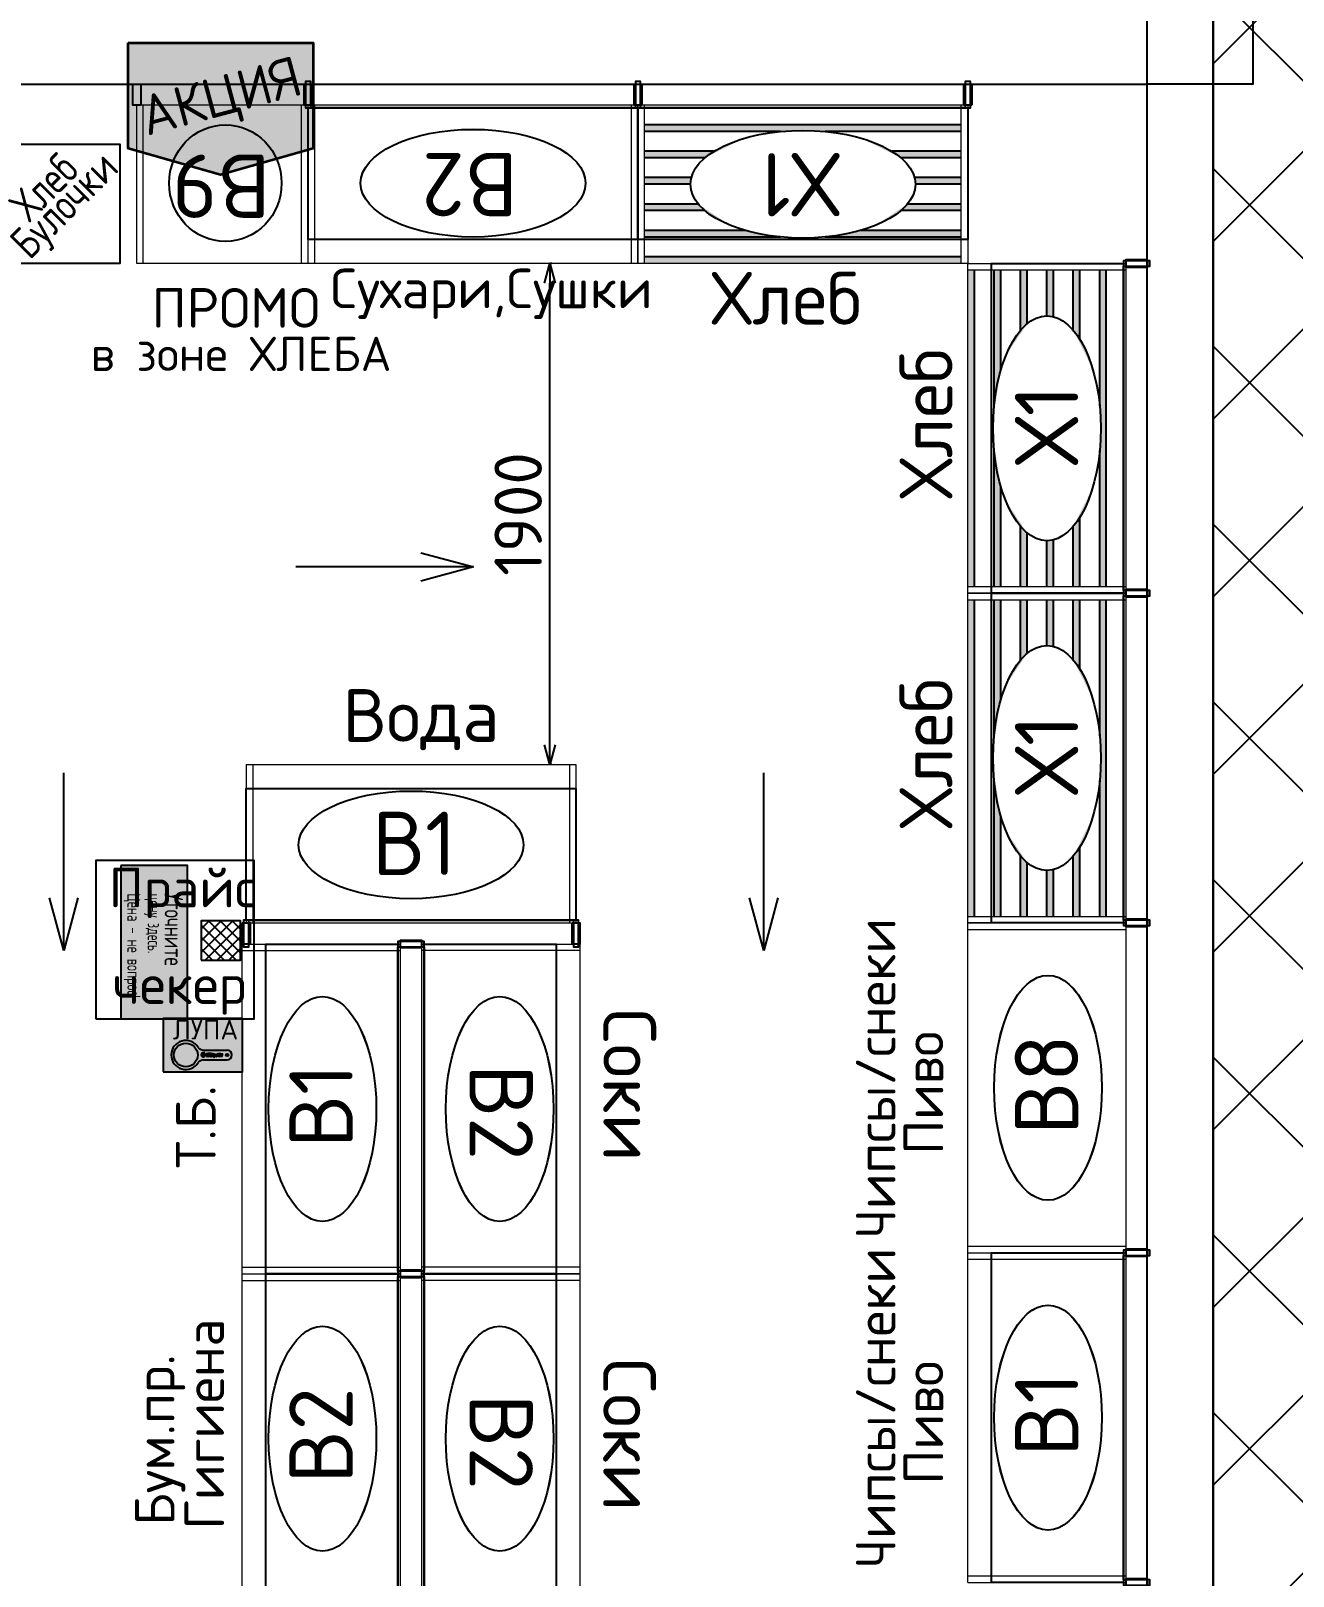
# Model space of a CAD drawing. Extents: x -150237 to 313168, y -187365 to 36962.
# Drawn here: x -35203 to -30419, y -156549 to -150692 of the extents above; entities that cross this region are included whole.
import ezdxf
from ezdxf.enums import TextEntityAlignment as Align

# ---------------------------------------------------------------- set-up
doc = ezdxf.new("R2010")
doc.units = 0
doc.header["$LTSCALE"] = 50
doc.header["$PDMODE"] = 34
doc.header["$PDSIZE"] = 20
doc.layers.get('0').update_dxf_attribs({"linetype": 'CONTINUOUS'})
doc.layers.get('Defpoints').update_dxf_attribs({"linetype": 'CONTINUOUS'})
for name, color, linetype in [('3', 7, 'CONTINUOUS'), ('Colums', 25, 'CONTINUOUS'), ('R', 7, 'CONTINUOUS'), ('ST', 7, 'CONTINUOUS'), ('type', 7, 'CONTINUOUS'), ('оборудованиеNEW', 250, 'CONTINUOUS'), ('оборудованиеOLD', 90, 'CONTINUOUS'), ('товарные группы', 7, 'CONTINUOUS')]:
    doc.layers.add(name, color=color, linetype=linetype)
doc.layers.add('Стены', color=7, linetype='CONTINUOUS', lineweight=35)
doc.styles.get("Standard").update_dxf_attribs({"font": 'isocpeur.ttf'})
doc.dimstyles.get("Standard").update_dxf_attribs({"dimscale": 0, "dimtxt": 180, "dimasz": 75, "dimexe": 0, "dimexo": 0, "dimgap": 30, "dimtad": 1, "dimdec": 0, "dimdsep": 46, "dimtxsty": 'Standard', "dimblk1": 'OPEN30', "dimblk2": 'OPEN30', "dimsah": 1, "dimcen": 25, "dimadec": 0, "dimazin": 0, "dimtfac": 1, "dimtdec": 0, "dimtmove": 0, "dimatfit": 3, "dimldrblk": 'OPEN30', "dimfxl": 1, "dimtolj": 1, "dimtzin": 0, "dimarcsym": 0})

# ---------------------------------------------------------------- blocks, each defined once
blk = doc.blocks.new('*U158')
at = {"layer": 'оборудованиеNEW', "color": 212, "lineweight": 20}
for p, q in [((0, 600), (1250, 600)), ((0, 600), (0, 0)), ((1250, 600), (1250, 0)), ((15, 0), (1235, 0))]:
    blk.add_line(p, q, dxfattribs=at)
at = {"layer": 'оборудованиеNEW', "color": 212, "lineweight": 5}
for p, q in [((25, 600), (25, 0)), ((1225, 600), (1225, 0)), ((1225, 600), (1225, 0)), ((25, 570), (25, 0))]:
    blk.add_line(p, q, dxfattribs=at)
at = {"layer": 'оборудованиеNEW', "color": 145, "lineweight": 20}
blk.add_line((15, 0), (1235, 0), dxfattribs=at)
at = {"layer": 'оборудованиеNEW', "color": 212}
for points in [[(-15, 0), (15, 0), (15, -80), (-15, -80), (-15, 0)], [(-15, 0), (15, 0), (15, -80), (-15, -80), (-15, 0)], [(1235, 0), (1265, 0), (1265, -80), (1235, -80), (1235, 0)], [(1235, 0), (1265, 0), (1265, -80), (1235, -80), (1235, 0)]]:
    blk.add_lwpolyline(points, dxfattribs=at)
at = {"layer": 'оборудованиеNEW', "color": 145}
blk.add_ellipse((625, 296), major_axis=(426.2, 0), ratio=0.478824, dxfattribs=at)
at = {"layer": 'оборудованиеNEW', "color": 212}
blk.add_ellipse((625, 295.9), major_axis=(426.2, 0), ratio=0.478824, dxfattribs=at)
at = {"layer": 'оборудованиеOLD', "color": 3}
blk.add_lwpolyline([(0, 10), (0, 510), (1250, 510), (1250, 10), (0, 10), (-10, 10), (-10, -90), (10, -90), (10, 10), (1240, 10), (1240, -90), (1260, -90), (1260, 10), (1250, 10)], dxfattribs=at)
at = {"layer": 'type', "lineweight": 40}
blk.add_text('В1', height=240, dxfattribs=at).set_placement((637.2, 181.5), align=Align.CENTER)
at = {"layer": 'товарные группы'}
for tag, width, p, p2 in [('ТОВАР3', 1.302083, (0, 1364.5), (1250, 1364.5)), ('ТОВАР2', 1.302083, (0, 1150.9), (1250, 1150.9)), ('ТОВАР1', 1.358696, (0, 935.2), (1250, 935.2))]:
    blk.add_attdef(tag, text='', height=200, dxfattribs=dict(at, width=width)).set_placement(p, p2, align=Align.FIT)
blk = doc.blocks.new('B8')
at = {"layer": 'оборудованиеNEW', "color": 212, "lineweight": 20}
for p, q in [((-680, -1265), (-680, -15)), ((-680, -15), (-80, -15)), ((-80, -1250), (-80, -30)), ((-680, -1265), (-80, -1265))]:
    blk.add_line(p, q, dxfattribs=at)
at = {"layer": 'оборудованиеNEW', "color": 212, "lineweight": 5}
for p, q in [((-680, -40), (-80, -40)), ((-680, -40), (-80, -40)), ((-680, -1240), (-80, -1240)), ((-650, -1240), (-80, -1240))]:
    blk.add_line(p, q, dxfattribs=at)
at = {"layer": 'оборудованиеNEW', "color": 145, "lineweight": 20}
blk.add_line((-80, -1250), (-80, -30), dxfattribs=at)
at = {"layer": 'оборудованиеNEW', "color": 212}
for points in [[(-80, -30), (-80, 0), (0, 0), (0, -30), (-80, -30)], [(-80, -30), (-80, 0), (0, 0), (0, -30), (-80, -30)], [(-80, -1280), (-80, -1250), (0, -1250), (0, -1280), (-80, -1280)], [(-80, -1280), (-80, -1250), (0, -1250), (0, -1280), (-80, -1280)]]:
    blk.add_lwpolyline(points, dxfattribs=at)
at = {"layer": 'оборудованиеNEW', "color": 145}
blk.add_ellipse((-376, -640), major_axis=(0, 426.2), ratio=0.478824, dxfattribs=at)
at = {"layer": 'оборудованиеNEW', "color": 212}
blk.add_ellipse((-375.9, -640), major_axis=(0, 426.2), ratio=0.478824, dxfattribs=at)
at = {"layer": 'type', "lineweight": 40}
blk.add_text('В8', height=240, rotation=90, dxfattribs=at).set_placement((-261.5, -627.8), align=Align.CENTER)
at = {"layer": 'товарные группы'}
for tag, width, p, p2 in [('ТОВАР3', 1.302083, (-1444.5, -1265), (-1444.5, -15)), ('ТОВАР2', 1.302083, (-1230.9, -1265), (-1230.9, -15)), ('ТОВАР1', 1.358696, (-1015.2, -1265), (-1015.2, -15))]:
    blk.add_attdef(tag, text='', height=200, rotation=90, dxfattribs=dict(at, width=width)).set_placement(p, p2, align=Align.FIT)
blk = doc.blocks.new('*U260')
at = {"rotation": 270}
blk.add_blockref('B8', (1265, -80), dxfattribs=at)
blk = doc.blocks.new('*U148')
at = {"layer": 'оборудованиеNEW', "color": 212, "lineweight": 20}
for p, q in [((0, 0), (0, 600)), ((0, 600), (1250, 600)), ((1250, 600), (1250, 0)), ((0, 0), (0, 550)), ((1250, 550), (1250, 460.3)), ((15, 0), (1235, 0))]:
    blk.add_line(p, q, dxfattribs=at)
at = {"layer": 'оборудованиеNEW', "color": 212, "lineweight": 5}
for p, q in [((25, 600), (25, 0)), ((1225, 600), (1225, 0)), ((1225, 600), (1225, 0)), ((25, 570), (25, 0))]:
    blk.add_line(p, q, dxfattribs=at)
at = {"layer": 'оборудованиеNEW', "color": 145, "lineweight": 20}
blk.add_line((15, 0), (1235, 0), dxfattribs=at)
at = {"layer": 'оборудованиеNEW', "color": 212}
for points in [[(-15, 0), (15, 0), (15, -80), (-15, -80), (-15, 0)], [(-15, 0), (15, 0), (15, -80), (-15, -80), (-15, 0)], [(1235, 0), (1265, 0), (1265, -80), (1235, -80), (1235, 0)], [(1235, 0), (1265, 0), (1265, -80), (1235, -80), (1235, 0)]]:
    blk.add_lwpolyline(points, dxfattribs=at)
at = {"layer": 'оборудованиеNEW', "color": 145}
blk.add_ellipse((625, 296), major_axis=(426.2, 0), ratio=0.478824, dxfattribs=at)
at = {"layer": 'оборудованиеNEW', "color": 212}
blk.add_ellipse((625, 295.9), major_axis=(426.2, 0), ratio=0.478824, dxfattribs=at)
at = {"layer": 'оборудованиеOLD', "color": 3}
blk.add_lwpolyline([(0, 10), (0, 510), (1250, 510), (1250, 10), (0, 10), (-10, 10), (-10, -90), (10, -90), (10, 10), (1240, 10), (1240, -90), (1260, -90), (1260, 10), (1250, 10)], dxfattribs=at)
at = {"layer": 'type', "lineweight": 40}
blk.add_text('В2', height=240, dxfattribs=at).set_placement((637.2, 181.5), align=Align.CENTER)
at = {"layer": 'товарные группы'}
for tag, width, p, p2 in [('ТОВАР3', 1.302083, (0, 1364.5), (1250, 1364.5)), ('ТОВАР2', 1.302083, (0, 1150.9), (1250, 1150.9)), ('ТОВАР1', 1.358696, (0, 935.2), (1250, 935.2))]:
    blk.add_attdef(tag, text='', height=200, dxfattribs=dict(at, width=width)).set_placement(p, p2, align=Align.FIT)
blk = doc.blocks.new('*U250')
at = {"layer": 'оборудованиеNEW'}
h = blk.add_hatch(color=41, dxfattribs=at)
h.set_gradient(color1=(255, 217, 102), rotation=270, tint=1, name='SPHERICAL')
h.paths.add_polyline_path([(1225, 575), (1225, 600), (25, 600), (25, 575)])
h = blk.add_hatch(color=41, dxfattribs=at)
h.set_gradient(color1=(255, 217, 102), rotation=270, tint=1, name='SPHERICAL')
edge = h.paths.add_edge_path()
edge.add_ellipse((625, 300), major_axis=(426.2, 0), ratio=0.478824, start_angle=101.44642, end_angle=120.95218, ccw=False)
edge.add_line((540.4, 500), (25, 500))
edge.add_line((25, 500), (25, 475))
edge.add_line((25, 475), (405.8, 475))
edge = h.paths.add_edge_path()
edge.add_ellipse((625, 300), major_axis=(426.2, 0), ratio=0.478824, start_angle=59.04782, end_angle=78.55358, ccw=False)
edge.add_line((844.2, 475), (1225, 475))
edge.add_line((1225, 475), (1225, 500))
edge.add_line((1225, 500), (709.6, 500))
h = blk.add_hatch(color=41, dxfattribs=at)
h.set_gradient(color1=(255, 217, 102), rotation=270, tint=1, name='SPHERICAL')
edge = h.paths.add_edge_path()
edge.add_line((25, 400), (25, 375))
edge.add_line((25, 375), (228.7, 375))
edge.add_ellipse((625, 300), major_axis=(426.2, 0), ratio=0.478824, start_angle=150.65578, end_angle=158.43592, ccw=False)
edge.add_line((253.5, 400), (25, 400))
edge = h.paths.add_edge_path()
edge.add_ellipse((625, 300), major_axis=(426.2, 0), ratio=0.478824, start_angle=21.56408, end_angle=29.34422, ccw=False)
edge.add_line((1021.3, 375), (1225, 375))
edge.add_line((1225, 375), (1225, 400))
edge.add_line((1225, 400), (996.5, 400))
h = blk.add_hatch(color=41, dxfattribs=at)
h.set_gradient(color1=(255, 217, 102), rotation=270, tint=1, name='SPHERICAL')
edge = h.paths.add_edge_path()
edge.add_line((25, 300), (25, 275))
edge.add_line((25, 275), (202, 275))
edge.add_ellipse((625, 300), major_axis=(426.2, 0), ratio=0.478824, start_angle=180, end_angle=187.03721, ccw=False)
edge.add_line((198.8, 300), (25, 300))
edge = h.paths.add_edge_path()
edge.add_line((1225, 275), (1225, 300))
edge.add_line((1225, 300), (1051.2, 300))
edge.add_ellipse((625, 300), major_axis=(426.2, 0), ratio=0.478824, start_angle=352.96279, end_angle=360, ccw=False)
edge.add_line((1048, 275), (1225, 275))
h = blk.add_hatch(color=41, dxfattribs=at)
h.set_gradient(color1=(255, 217, 102), rotation=270, tint=1, name='SPHERICAL')
edge = h.paths.add_edge_path()
edge.add_line((25, 200), (25, 175))
edge.add_line((25, 175), (288.2, 175))
edge.add_ellipse((625, 300), major_axis=(426.2, 0), ratio=0.478824, start_angle=209.34422, end_angle=217.77551, ccw=False)
edge.add_line((253.5, 200), (25, 200))
edge = h.paths.add_edge_path()
edge.add_ellipse((625, 300), major_axis=(426.2, 0), ratio=0.478824, start_angle=322.22449, end_angle=330.65578, ccw=False)
edge.add_line((961.8, 175), (1225, 175))
edge.add_line((1225, 175), (1225, 200))
edge.add_line((1225, 200), (996.5, 200))
h = blk.add_hatch(color=41, dxfattribs=at)
h.set_gradient(color1=(255, 217, 102), rotation=270, tint=1, name='SPHERICAL')
edge = h.paths.add_edge_path()
edge.add_line((1225, 75), (1225, 100))
edge.add_line((1225, 100), (709.6, 100))
edge.add_ellipse((625, 300), major_axis=(426.2, 0), ratio=0.478824, start_angle=258.55358, end_angle=281.44642, ccw=False)
edge.add_line((540.4, 100), (25, 100))
edge.add_line((25, 100), (25, 75))
edge.add_line((25, 75), (1225, 75))
at = {"layer": 'оборудованиеNEW', "color": 42, "lineweight": 20}
for p, q in [((0, 0), (0, 600)), ((0, 600), (1250, 600)), ((1250, 600), (1250, 0)), ((15, 0), (1235, 0))]:
    blk.add_line(p, q, dxfattribs=at)
at = {"layer": 'оборудованиеNEW', "color": 42, "lineweight": 5}
for p, q in [((25, 600), (25, 0)), ((1225, 600), (1225, 0))]:
    blk.add_line(p, q, dxfattribs=at)
at = {"layer": 'оборудованиеNEW', "color": 42}
for p, q in [((25, 575), (1225, 575)), ((25, 500), (540.4, 500)), ((25, 475), (405.8, 475)), ((709.6, 500), (1225, 500)), ((844.2, 475), (1225, 475)), ((25, 400), (253.5, 400)), ((25, 375), (228.7, 375)), ((996.5, 400), (1225, 400)), ((1021.3, 375), (1225, 375)), ((25, 300), (198.8, 300)), ((1051.2, 300), (1225, 300)), ((25, 275), (202, 275)), ((1048, 275), (1225, 275)), ((25, 200), (253.5, 200)), ((996.5, 200), (1225, 200)), ((25, 175), (288.2, 175)), ((961.8, 175), (1225, 175)), ((25, 100), (540.4, 100)), ((25, 75), (1225, 75)), ((709.6, 100), (1225, 100))]:
    blk.add_line(p, q, dxfattribs=at)
for points in [[(-15, 0), (15, 0), (15, -80), (-15, -80), (-15, 0)], [(1235, 0), (1265, 0), (1265, -80), (1235, -80), (1235, 0)]]:
    blk.add_lwpolyline(points, dxfattribs=at)
blk.add_ellipse((625, 300), major_axis=(426.2, 0), ratio=0.478824, dxfattribs=at)
at = {"layer": 'оборудованиеOLD', "color": 30}
blk.add_lwpolyline([(0, 10), (0, 510), (1250, 510), (1250, 10), (0, 10), (-10, 10), (-10, -90), (10, -90), (10, 10), (1240, 10), (1240, -90), (1260, -90), (1260, 10), (1250, 10)], dxfattribs=at)
at = {"layer": 'type', "lineweight": 40}
blk.add_text('Х1', height=240, dxfattribs=at).set_placement((637.2, 181.5), align=Align.CENTER)
at = {"layer": 'товарные группы'}
for tag, width, p, p2 in [('ТОВАР3', 1.302083, (0, 1364.5), (1250, 1364.5)), ('ТОВАР2', 1.302083, (0, 1150.9), (1250, 1150.9)), ('ТОВАР1', 1.358696, (0, 935.2), (1250, 935.2))]:
    blk.add_attdef(tag, text='', height=200, dxfattribs=dict(at, width=width)).set_placement(p, p2, align=Align.FIT)
blk = doc.blocks.new('*U355')
at = {"layer": 'оборудованиеNEW', "color": 212, "lineweight": 20}
for p, q in [((15, 680), (665, 680)), ((15, 680), (15, 80)), ((665, 680), (665, 80)), ((30, 80), (680, 80))]:
    blk.add_line(p, q, dxfattribs=at)
at = {"layer": 'оборудованиеNEW', "color": 212, "lineweight": 5}
for p, q in [((40, 680), (40, 80)), ((40, 650), (40, 80)), ((640, 680), (640, 80))]:
    blk.add_line(p, q, dxfattribs=at)
at = {"layer": 'оборудованиеNEW', "color": 145, "lineweight": 20}
blk.add_line((30, 80), (680, 80), dxfattribs=at)
at = {"layer": 'оборудованиеNEW', "color": 212}
for points in [[(0, 80), (30, 80), (30, 0), (0, 0), (0, 80)], [(0, 80), (30, 80), (30, 0), (0, 0), (0, 80)], [(650, 80), (680, 80), (680, 0), (650, 0), (650, 80)], [(650, 80), (680, 80), (680, 0), (650, 0), (650, 80)]]:
    blk.add_lwpolyline(points, dxfattribs=at)
at = {"layer": 'оборудованиеNEW', "color": 145}
blk.add_ellipse((328.9, 376), major_axis=(0, 220.9), ratio=0.964741, start_param=-1.570796, end_param=4.712389, dxfattribs=at)
at = {"layer": 'оборудованиеNEW', "color": 212}
blk.add_ellipse((328.9, 376), major_axis=(0, 220.9), ratio=0.964613, start_param=-1.570796, end_param=4.712389, dxfattribs=at)
at = {"layer": 'type', "lineweight": 40}
blk.add_text('В9', height=240, dxfattribs=at).set_placement((346.7, 267.5), align=Align.CENTER)
blk = doc.blocks.new('х')
at = {"color": 6}
blk.add_lwpolyline([(0, -450), (450, -450), (450, 0), (0, 0)], close=True, dxfattribs=at)
at = {"layer": 'товарные группы', "color": 6, "width": 0.8}
for s, p in [('Хлеб', (204, -201.5)), ('Булочки', (278.6, -269))]:
    blk.add_text(s, height=120, rotation=45, dxfattribs=at).set_placement(p, align=Align.CENTER)
blk = doc.blocks.new('*U337')
at = {"layer": 'Стены'}
blk.add_hatch(color=1, dxfattribs=at).paths.add_polyline_path([(-700, 0), (0, 0), (0, -304), (0, -400.3), (-350, -499.9), (-700, -400.3), (-700, -292.2)])
blk.add_lwpolyline([(-700, 0), (0, 0), (0, -304), (0, -400.3), (-350, -499.9), (-700, -400.3), (-700, -292.2)], close=True, dxfattribs=at)
at = {"layer": 'товарные группы', "color": 2, "width": 0.96875}
blk.add_text('АКЦИЯ', height=150, rotation=15, dxfattribs=at).set_placement((-330.7, -272.5), align=Align.CENTER)
blk = doc.blocks.new('_OPEN30')
at = {"color": 0, "linetype": 'ByBlock'}
for p, q in [((-1, 0.268), (0, 0)), ((0, 0), (-1, -0.268)), ((0, 0), (-1, 0))]:
    blk.add_line(p, q, dxfattribs=at)
blk = doc.blocks.new('*D381')
at = {"layer": 'Defpoints', "color": 0, "transparency": 16777216}
for p in [(-33235.7, -151573.2), (-33227.8, -151573.2), (-33227.8, -153473.2)]:
    blk.add_point(p, dxfattribs=at)
at = {"layer": 'ST', "color": 0, "lineweight": -2, "transparency": 16777216}
for p, q in [((-33227.8, -151573.2), (-33235.7, -151573.2)), ((-33235.7, -153398.2), (-33235.7, -151648.2)), ((-33227.8, -153473.2), (-33235.7, -153473.2))]:
    blk.add_line(p, q, dxfattribs=at)
at = {"layer": 'ST', "color": 0, "lineweight": -2, "transparency": 16777216, "xscale": 75, "yscale": 75, "zscale": 75}
for p, rotation in [((-33235.7, -151573.2), 90), ((-33235.7, -153473.2), 270)]:
    blk.add_blockref('_OPEN30', p, dxfattribs=dict(at, rotation=rotation))
at = {"layer": 'ST', "color": 0, "transparency": 16777216, "insert": (-33355.7, -152523.2), "char_height": 180, "attachment_point": 5, "rotation": 90}
blk.add_mtext('\\A1;1900', dxfattribs=at)
blk = doc.blocks.new('*U375')
at = {"insert": (-852.3, 132), "char_height": 130, "attachment_point": 1}
blk.add_mtext_dynamic_manual_height_columns('в зоне ХЛЕБА', width=1226.423, gutter_width=1150, heights=[0], dxfattribs=at)
blk = doc.blocks.new('уточните')
at = {"layer": 'Стены'}
blk.add_hatch(color=1, dxfattribs=at).paths.add_polyline_path([(-581.2, 0), (-78.1, 0), (0, 0), (0, -126.1), (0, -252.2), (-367, -252.2), (-581.2, -252.2)])
at = {"layer": '3', "color": 1}
blk.add_lwpolyline([(-581.2, -252.2), (0, -252.2), (0, 0), (-581.2, 0)], close=True, dxfattribs=at)
at = {"layer": 'товарные группы', "color": 2}
for s, height, width, p in [('Уточните ', 70, 0.7, (-323.2, -86.6)), ('цену здесь. ', 50, 0.65, (-350.5, -150.5)), ('Цена - не вопрос!', 50, 0.7, (-277, -228.3))]:
    blk.add_text(s, height=height, dxfattribs=dict(at, width=width)).set_placement(p, align=Align.CENTER)
blk = doc.blocks.new('*U377')
h = blk.add_hatch()
h.set_pattern_fill('ANSI37', color=1, scale=10)
h.set_pattern_definition([(45, (-12751.24, -76072.924), (-22.45064, 22.45064), []), (135, (-12751.24, -76072.924), (-22.45064, -22.45064), [])])
h.paths.add_polyline_path([(-201.1, 221.3), (-51.1, 221.3), (-51.1, 371.3), (-201.1, 371.3)])
at = {"color": 3}
for points in [[(-600, 0), (0, 0), (0, 600), (-600, 600)], [(-201.1, 221.3), (-51.1, 221.3), (-51.1, 371.3), (-201.1, 371.3)]]:
    blk.add_lwpolyline(points, close=True, dxfattribs=at)
at = {"rotation": 269.9999999999999}
blk.add_blockref('уточните', (-252.4, 0), dxfattribs=at)
at = {"color": 3, "char_height": 150, "attachment_point": 1}
for s, insert in [('Прайс', (-551, 572)), ('чекер', (-536.6, 205.7))]:
    blk.add_mtext_dynamic_manual_height_columns(s, width=119.29, gutter_width=1150, heights=[0], dxfattribs=dict(at, insert=insert))
blk = doc.blocks.new('Fives1')
at = {"layer": 'ST', "true_color": 0xf5fef1}
h = blk.add_hatch(color=7, dxfattribs=at)
h.paths.add_polyline_path([(-1652, 935, 10.8738201), (-1533, 854, -0.0571096), (-1565, 805, -0.8140007), (-1930, 263, 0.1014644), (-1733, 309, 0.170285), (-1628, 411, 0.1005074), (-1612, 459, 0.0619485), (-1612, 515, 0.1374988), (-1643, 578, 0.1715741), (-1729, 625, 0.107239), (-1851, 613, -0.4149096), (-1858, 618), (-1851, 670, 0.3232281), (-1855, 678), (-1932, 727, 0.5598827), (-1940, 725), (-1980, 519, 0.6675029), (-1968, 511, -0.060013), (-1885, 543, -0.1754016), (-1794, 529, -0.1846378), (-1763, 495, -0.2561325), (-1771, 431, -0.1844132), (-1849, 371, -0.1202651), (-1997, 368, 0.3823768), (-2005, 361), (-2019, 317, -0.7459053), (-1763, 903, 0.0756405), (-1956, 793, 0.6549658), (-1507, 951, 0.0496761)])
h.paths.add_polyline_path([(-1557, 913, -0.5314564), (-1891, 792, -0.1396822)], flags=16)
at = {"layer": 'ST'}
h = blk.add_hatch(color=1, dxfattribs=at)
edge = h.paths.add_edge_path(flags=16)
edge.add_arc((-1577, 714), 28, 0, 360)
edge = h.paths.add_edge_path()
edge.add_arc((-1804, 571), 334, 82.96543, 229.84324)
edge.add_arc((-1499, 213), 738, 110.93361, 128.23619)
edge.add_arc((-1766, 970), 260, 222.97175, 355.86546)
edge.add_arc((-1804, 571), 334, 247.81686, 404.39932)
edge.add_arc((-1945, 766), 503, 271.74397, 294.91858)
edge.add_arc((-1826, 509), 220, 294.98129, 333.63696)
edge.add_arc((-1737, 477), 127, 329.01961, 351.97712)
edge.add_arc((-1838, 486), 228, 353.09872, 367.27816)
edge.add_arc((-1739, 491), 129, 10.70791, 42.02396)
edge.add_arc((-1754, 479), 148, 41.66499, 80.60771)
edge.add_arc((-1762, 340), 287, 83.54163, 108.02542)
edge.add_arc((-1852, 619), 6.27, 192.6198, 282.75593)
edge.add_line((-1851, 670), (-1858, 618))
edge.add_arc((-1859, 671), 8.28, 350.95813, 424.14464)
edge.add_line((-1932, 727), (-1855, 678))
edge.add_arc((-1935, 724), 4.83, 47.88034, 164.85518)
edge.add_line((-1940, 725), (-1980, 519))
edge.add_arc((-1973, 517), 7.4, 169.86959, 304.76249)
edge.add_arc((-1796, 181), 373, 103.82299, 117.56049)
edge.add_arc((-1859, 410), 135, 61.25342, 101.04771)
edge.add_arc((-1823, 471), 64.1, 21.88157, 63.72619)
edge.add_arc((-1825, 470), 67, 324.52874, 381.99458)
edge.add_arc((-1888, 503), 138, 286.81398, 328.60886)
edge.add_arc((-1929, 673), 313, 257.53423, 284.96521)
edge.add_arc((-1997, 360), 7.64, 89.5059, 173.20867)
edge.add_line((-2005, 361), (-2019, 317))
h = blk.add_hatch(color=1, dxfattribs=at)
h.paths.add_polyline_path([(-1940, 724, -0.6082412), (-1932, 727), (-1855, 678, -0.3306531), (-1851, 670), (-1858, 618, 0.4149096), (-1851, 613, -0.107239), (-1729, 625, -0.1715741), (-1643, 578, -0.1374988), (-1612, 515, -0.0619485), (-1612, 459, -0.1005074), (-1628, 411, -0.170285), (-1733, 309, -0.1014644), (-1930, 263, 0.8140007), (-1565, 805, -0.4534486), (-1956, 793, -0.0756405), (-1763, 903, 0.7459053), (-2019, 317), (-2005, 361, -0.3823768), (-1997, 368, 0.1202651), (-1849, 371, 0.1844132), (-1771, 431, 0.2561325), (-1763, 495, 0.1846378), (-1794, 529, 0.1754016), (-1885, 543, 0.060013), (-1968, 511, -0.6786927), (-1980, 519)])
h.paths.add_polyline_path([(-1605, 714, -1), (-1548, 714, -1)], flags=16)
h.paths.add_polyline_path([(-1563, 695), (-1578, 711), (-1567, 711, 0.456115), (-1567, 734), (-1586, 734), (-1586, 693, -3.6095929)], flags=0)
h.paths.add_polyline_path([(-1581, 691), (-1581, 708), (-1567, 693, -0.1582385)], flags=0)
h.paths.add_polyline_path([(-1581, 716), (-1581, 730), (-1570, 730, -0.4064338), (-1569, 716)], flags=0)
for color, points in [(82, [(-1557, 913, 0.1396822), (-1891, 792, 0.102383)]), (62, [(-1557, 913, -0.102383), (-1891, 792, 0.5314564)]), (62, [(890, 774, 1), (879, 769), (896, 737), (879, 706, 1), (890, 701), (926, 769, 1), (915, 774), (902, 750)]), (62, [(1039, 703), (1039, 771, 1), (1027, 771), (1027, 740), (1003, 740), (1003, 771, 1), (991, 771), (991, 703, 1), (1003, 703), (1003, 728), (1027, 728), (1027, 703, 1)]), (62, [(1115, 771, 1), (1103, 771), (1103, 703, 1), (1115, 703), (1139, 747), (1139, 703, 1), (1151, 703), (1151, 771, 1), (1139, 771), (1115, 728)]), (62, [(1333, 777, 0.4142136), (1327, 771), (1327, 703, 0.4142136), (1333, 697), (1369, 697, 1), (1369, 709), (1342, 709, -0.4142136), (1339, 713), (1339, 728, -0.4142136), (1342, 731), (1369, 731, 1), (1369, 743), (1342, 743, -0.4142136), (1339, 747), (1339, 762, -0.4142136), (1342, 765), (1369, 765, 1), (1369, 777)]), (62, [(1598, 764, 0.7543305), (1551, 753), (1551, 721, 0.7543305), (1598, 710, 0.9282671), (1588, 717, -0.6380794), (1563, 721), (1563, 753, -0.6380794), (1588, 758, 0.9282671)]), (62, [(1788, 754), (1801, 703, 0.7400395), (1816, 703), (1829, 754), (1842, 702, 0.9618418), (1854, 705), (1837, 771, 0.7358696), (1821, 772), (1809, 722), (1796, 771, 0.7358696), (1780, 772), (1763, 705, 0.9618418), (1775, 702)])]:
    blk.add_hatch(color=color, dxfattribs=at).paths.add_polyline_path(points)
h = blk.add_hatch(color=255, dxfattribs=at)
h.paths.add_polyline_path([(-1605, 714, 1), (-1548, 714, 1)])
h.paths.add_polyline_path([(-1581, 730), (-1570, 730, -0.4064338), (-1569, 716), (-1581, 716)], flags=16)
h.paths.add_polyline_path([(-1586, 693, -3.6095929), (-1563, 695), (-1578, 711), (-1567, 711, 0.456115), (-1567, 734), (-1586, 734)], flags=16)
h.paths.add_polyline_path([(-1581, 708), (-1567, 693, -0.1582385), (-1581, 691)], flags=16)
at = {"layer": 'ST', "true_color": 0xf5fef1}
for points in [[(-1274, 744), (-1274, 690), (-1243, 695), (-1144, 710), (-1081, 714), (-1171, 280), (-1074, 280), (-993, 724), (-866, 744), (-941, 332), (-950, 278), (-858, 280), (-779, 751), (-692, 757), (-455, 752), (-283, 748), (-69, 733), (81, 716), (89, 774), (12, 784), (-294, 815), (-528, 824), (-731, 824), (-965, 803), (-1204, 761)], [(-437, 620), (-506, 305), (-502, 283), (-425, 281), (-411, 296), (-407, 355), (-380, 428), (-352, 481), (-310, 518), (-264, 533), (-274, 434), (-318, 299), (-312, 284), (-254, 286), (-242, 306), (-209, 426), (-169, 486), (-104, 533), (-84, 530), (-84, 490), (-117, 296), (-112, 286), (-56, 287), (-44, 315), (2, 571), (-17, 618), (-67, 622), (-108, 589), (-194, 515), (-204, 516), (-197, 601), (-210, 619), (-258, 622), (-274, 612), (-302, 590), (-348, 547), (-367, 520), (-377, 522), (-350, 621)], [(198, 760), (143, 767), (136, 712), (191, 707)], [(252, 753), (246, 702), (300, 697), (307, 746)], [(915, 450), (915, 421), (929, 394), (944, 382), (975, 378), (1000, 384), (1043, 411), (1081, 445), (1103, 467), (1077, 307), (1080, 294), (1166, 295), (1181, 306), (1225, 613), (1216, 626), (1137, 621), (1132, 600), (1118, 550), (1086, 515), (1054, 487), (1030, 477), (1010, 481), (1004, 503), (1010, 537), (1020, 574), (1027, 617), (1018, 626), (955, 623), (947, 621)], [(1208, 305), (1213, 288), (1280, 287), (1302, 300), (1303, 337), (1308, 404), (1324, 445), (1354, 413), (1387, 295), (1405, 287), (1485, 287), (1496, 306), (1488, 336), (1470, 364), (1434, 437), (1416, 468), (1418, 479), (1447, 510), (1505, 555), (1536, 593), (1563, 612), (1564, 618), (1547, 623), (1497, 623), (1470, 622), (1459, 617), (1434, 588), (1409, 555), (1362, 509), (1349, 497), (1338, 501), (1340, 519), (1349, 562), (1354, 594), (1361, 620), (1354, 626), (1284, 626), (1270, 620)]]:
    blk.add_hatch(color=7, dxfattribs=at).paths.add_polyline_path(points)
h = blk.add_hatch(color=7, dxfattribs=at)
h.paths.add_polyline_path([(-679, 615), (-723, 592), (-753, 565), (-776, 533), (-776, 494), (-768, 470), (-745, 452), (-712, 440), (-829, 315), (-837, 294), (-825, 280), (-772, 278), (-757, 286), (-650, 426), (-629, 437), (-619, 427), (-647, 321), (-651, 292), (-646, 281), (-567, 280), (-557, 287), (-507, 618), (-637, 620)])
h.paths.add_polyline_path([(-656, 564), (-604, 562), (-596, 562), (-611, 475), (-674, 476), (-697, 491), (-691, 532)], flags=16)
h = blk.add_hatch(color=7, dxfattribs=at)
h.paths.add_polyline_path([(10, 468), (0, 417), (-4, 372), (0, 342), (16, 309), (38, 288), (108, 279), (164, 281), (203, 290), (228, 311), (242, 352), (229, 362), (214, 362), (184, 351), (152, 348), (114, 348), (96, 351), (76, 371), (63, 391), (63, 421), (72, 432), (101, 427), (147, 427), (176, 436), (205, 443), (234, 471), (253, 495), (270, 530), (277, 561), (269, 589), (258, 613), (235, 622), (209, 625), (175, 623), (147, 622), (123, 616), (99, 599), (73, 581), (48, 558), (31, 519)])
h.paths.add_polyline_path([(163, 564), (191, 557), (202, 538), (187, 512), (169, 493), (131, 486), (98, 485), (77, 488), (93, 531), (130, 555)], flags=16)
h = blk.add_hatch(color=7, dxfattribs=at)
h.paths.add_polyline_path([(313, 619), (222, 153), (228, 141), (292, 142), (309, 156), (317, 214), (332, 240), (331, 283), (382, 280), (425, 278), (486, 316), (542, 371), (571, 427), (589, 491), (599, 558), (585, 605), (568, 624), (524, 622), (479, 615), (442, 588), (416, 543), (391, 514), (375, 512), (397, 617)])
h.paths.add_polyline_path([(429, 496), (443, 518), (463, 540), (496, 537), (510, 526), (494, 436), (477, 408), (432, 354), (393, 346), (342, 350), (343, 371)], flags=16)
h = blk.add_hatch(color=7, dxfattribs=at)
h.paths.add_polyline_path([(594, 441), (591, 352), (607, 323), (642, 289), (688, 274), (779, 279), (836, 328), (887, 410), (904, 459), (910, 540), (893, 580), (856, 612), (826, 621), (758, 621), (704, 611), (678, 584), (658, 570), (603, 486)])
h.paths.add_polyline_path([(689, 480), (718, 531), (724, 540), (743, 556), (775, 562), (813, 545), (815, 499), (808, 445), (792, 403), (783, 361), (744, 348), (694, 346), (682, 362), (680, 429)], flags=16)
at = {"layer": 'ST'}
h = blk.add_hatch(color=62, dxfattribs=at)
h.paths.add_polyline_path([(1220, 777, 0.4142136), (1214, 771), (1214, 703, 0.4142136), (1220, 697), (1249, 697, 0.4142136), (1262, 711), (1262, 724, 0.383716), (1249, 739, 0.169792), (1254, 751), (1254, 764, 0.4142136), (1241, 777)])
h.paths.add_polyline_path([(1226, 731), (1242, 731, -0.340247), (1250, 720, -0.3574119), (1242, 709), (1226, 709)], flags=16)
h.paths.add_polyline_path([(1226, 765), (1234, 765, -0.3571603), (1242, 755, -0.3249359), (1234, 743), (1226, 743)], flags=16)
h = blk.add_hatch(color=62, dxfattribs=at)
h.paths.add_polyline_path([(1463, 729, 1), (1463, 777), (1445, 777, 0.4142136), (1439, 771), (1439, 703, 1), (1451, 703), (1451, 729)])
h.paths.add_polyline_path([(1463, 741), (1454, 741, -0.4142136), (1450, 744), (1450, 762, -0.4142136), (1454, 766), (1463, 766, -1)], flags=16)
at = {"layer": 'ST', "true_color": 0xf5fef1}
h = blk.add_hatch(color=7, dxfattribs=at)
h.paths.add_polyline_path([(1517, 419), (1514, 362), (1522, 315), (1543, 290), (1578, 278), (1620, 291), (1648, 307), (1671, 342), (1715, 389), (1733, 394), (1717, 301), (1718, 289), (1792, 290), (1801, 315), (1863, 613), (1861, 622), (1788, 622), (1774, 604), (1757, 621), (1677, 626), (1649, 620), (1617, 590), (1584, 549), (1553, 502), (1532, 463)])
h.paths.add_polyline_path([(1602, 446), (1630, 495), (1655, 535), (1690, 568), (1759, 566), (1763, 555), (1749, 512), (1718, 453), (1678, 408), (1657, 380), (1622, 373), (1607, 375), (1599, 394)], flags=16)
at = {"layer": 'ST'}
h = blk.add_hatch(color=62, dxfattribs=at)
h.paths.add_polyline_path([(1693, 773, 0.7378426), (1680, 773), (1663, 705, 0.9618418), (1675, 702), (1678, 714), (1696, 714), (1699, 702, 0.9618418), (1711, 705)])
h.paths.add_polyline_path([(1693, 726), (1681, 726), (1687, 750)], flags=16)
at = {"layer": 'R', "color": 1}
for p, q in [((-1204, 761), (-1274, 744)), ((-1274, 744), (-1274, 690)), ((-1274, 690), (-1243, 695)), ((-1243, 695), (-1144, 710)), ((-965, 803), (-1204, 761)), ((-1081, 714), (-1171, 280)), ((-1171, 280), (-1074, 280)), ((-1144, 710), (-1081, 714)), ((-1074, 280), (-993, 724)), ((-993, 724), (-866, 744)), ((-731, 824), (-965, 803)), ((-941, 332), (-950, 278)), ((-950, 278), (-858, 280)), ((-866, 744), (-941, 332)), ((-858, 280), (-779, 751)), ((-779, 751), (-692, 757)), ((-528, 824), (-731, 824)), ((-692, 757), (-455, 752)), ((-294, 815), (-528, 824)), ((-455, 752), (-283, 748)), ((12, 784), (-294, 815)), ((-283, 748), (-69, 733)), ((-69, 733), (81, 716)), ((89, 774), (12, 784)), ((81, 716), (89, 774)), ((143, 767), (136, 712)), ((136, 712), (191, 707)), ((143, 767), (198, 760)), ((198, 760), (191, 707)), ((252, 753), (246, 702)), ((246, 702), (300, 697)), ((252, 753), (307, 746)), ((307, 746), (300, 697))]:
    blk.add_line(p, q, dxfattribs=at)
for points in [[(-825, 280), (-837, 294), (-829, 315), (-712, 440), (-745, 452), (-768, 470), (-776, 494), (-776, 533), (-753, 565), (-723, 592), (-679, 615), (-637, 620), (-507, 618), (-557, 287), (-567, 280), (-646, 281), (-651, 292), (-647, 321), (-619, 427), (-629, 437), (-650, 426), (-757, 286), (-772, 278)], [(-604, 562), (-656, 564), (-691, 532), (-697, 491), (-674, 476), (-611, 475), (-596, 562)], [(-437, 620), (-506, 305), (-502, 283), (-425, 281), (-411, 296), (-407, 355), (-380, 428), (-352, 481), (-310, 518), (-264, 533), (-274, 434), (-318, 299), (-312, 284), (-254, 286), (-242, 306), (-209, 426), (-169, 486), (-104, 533), (-84, 530), (-84, 490), (-117, 296), (-112, 286), (-56, 287), (-44, 315), (2, 571), (-17, 618), (-67, 622), (-108, 589), (-194, 515), (-204, 516), (-197, 601), (-210, 619), (-258, 622), (-274, 612), (-302, 590), (-348, 547), (-367, 520), (-377, 522), (-350, 621)], [(214, 362), (184, 351), (152, 348), (114, 348), (96, 351), (76, 371), (63, 391), (63, 421), (72, 432), (101, 427), (147, 427), (176, 436), (205, 443), (234, 471), (253, 495), (270, 530), (277, 561), (269, 589), (258, 613), (235, 622), (209, 625), (175, 623), (147, 622), (123, 616), (99, 599), (73, 581), (48, 558), (31, 519), (10, 468), (0, 417), (-4, 372), (0, 342), (16, 309), (38, 288), (108, 279), (164, 281), (203, 290), (228, 311), (242, 352), (229, 362), (215, 362)], [(77, 488), (93, 531), (130, 555), (163, 564), (191, 557), (202, 538), (187, 512), (169, 493), (131, 486), (98, 485)], [(313, 619), (222, 153), (228, 141), (292, 142), (309, 156), (317, 214), (332, 240), (331, 283), (382, 280), (425, 278), (486, 316), (542, 371), (571, 427), (589, 491), (599, 558), (585, 605), (568, 624), (524, 622), (479, 615), (442, 588), (416, 543), (391, 514), (375, 512), (397, 617)], [(429, 496), (343, 371), (342, 350), (393, 346), (432, 354), (477, 408), (494, 436), (510, 526), (496, 537), (463, 540), (443, 518)], [(658, 570), (603, 486), (594, 441), (591, 352), (607, 323), (642, 289), (688, 274), (779, 279), (836, 328), (887, 410), (904, 459), (910, 540), (893, 580), (856, 612), (826, 621), (758, 621), (704, 611), (678, 584)], [(718, 531), (689, 480), (680, 429), (682, 362), (694, 346), (744, 348), (783, 361), (792, 403), (808, 445), (815, 499), (813, 545), (775, 562), (743, 556), (724, 540)], [(947, 621), (915, 450), (915, 421), (929, 394), (944, 382), (975, 378), (1000, 384), (1043, 411), (1081, 445), (1103, 467), (1077, 307), (1080, 294), (1166, 295), (1181, 306), (1225, 613), (1216, 626), (1137, 621), (1132, 600), (1118, 550), (1086, 515), (1054, 487), (1030, 477), (1010, 481), (1004, 503), (1010, 537), (1020, 574), (1027, 617), (1018, 626), (955, 623)], [(1270, 620), (1208, 305), (1213, 288), (1280, 287), (1302, 300), (1303, 337), (1308, 404), (1324, 445), (1354, 413), (1387, 295), (1405, 287), (1485, 287), (1496, 306), (1488, 336), (1470, 364), (1434, 437), (1416, 468), (1418, 479), (1447, 510), (1505, 555), (1536, 593), (1563, 612), (1564, 618), (1547, 623), (1497, 623), (1470, 622), (1459, 617), (1434, 588), (1409, 555), (1362, 509), (1349, 497), (1338, 501), (1340, 519), (1349, 562), (1354, 594), (1361, 620), (1354, 626), (1284, 626)], [(1861, 622), (1788, 622), (1774, 604), (1757, 621), (1677, 626), (1649, 620), (1617, 590), (1584, 549), (1553, 502), (1532, 463), (1517, 419), (1514, 362), (1522, 315), (1543, 290), (1578, 278), (1620, 291), (1648, 307), (1671, 342), (1715, 389), (1733, 394), (1717, 301), (1718, 289), (1792, 290), (1801, 315), (1863, 613)], [(1759, 566), (1690, 568), (1655, 535), (1630, 495), (1602, 446), (1599, 394), (1607, 375), (1622, 373), (1657, 380), (1678, 408), (1718, 453), (1749, 512), (1763, 555)]]:
    blk.add_lwpolyline(points, close=True, dxfattribs=at)
at = {"layer": 'ST', "color": 1}
for p, q in [((-2005, 361), (-2019, 317)), ((-1940, 725), (-1980, 519)), ((-1932, 727), (-1855, 678)), ((-1851, 670), (-1858, 618))]:
    blk.add_line(p, q, dxfattribs=at)
at = {"layer": 'ST', "color": 255}
for p, q in [((-1586, 734), (-1586, 693)), ((-1586, 734), (-1567, 734)), ((-1581, 730), (-1581, 716)), ((-1581, 730), (-1570, 730)), ((-1581, 716), (-1569, 716)), ((-1581, 708), (-1581, 691)), ((-1567, 693), (-1581, 708)), ((-1563, 695), (-1578, 711)), ((-1578, 711), (-1567, 711))]:
    blk.add_line(p, q, dxfattribs=at)
at = {"layer": 'ST', "color": 62}
for p, q in [((896, 737), (879, 769)), ((879, 706), (896, 737)), ((902, 750), (890, 774)), ((890, 700), (926, 769)), ((902, 750), (915, 774)), ((991, 771), (991, 703)), ((1003, 771), (1003, 740)), ((1027, 740), (1003, 740)), ((1003, 728), (1003, 703)), ((1027, 728), (1003, 728)), ((1027, 771), (1027, 740)), ((1027, 728), (1027, 703)), ((1039, 771), (1039, 703)), ((1103, 771), (1103, 703)), ((1115, 771), (1115, 728)), ((1139, 771), (1115, 728)), ((1139, 747), (1115, 703)), ((1139, 747), (1139, 703)), ((1151, 771), (1151, 703)), ((1214, 771), (1214, 703)), ((1220, 777), (1241, 777)), ((1220, 697), (1249, 697)), ((1226, 765), (1226, 743)), ((1226, 765), (1234, 765)), ((1234, 743), (1226, 743)), ((1226, 731), (1226, 709)), ((1242, 731), (1226, 731)), ((1226, 709), (1242, 709)), ((1254, 764), (1254, 751)), ((1262, 724), (1262, 711)), ((1327, 771), (1327, 703)), ((1333, 777), (1369, 777)), ((1333, 697), (1369, 697)), ((1339, 762), (1339, 747)), ((1339, 728), (1339, 713)), ((1369, 765), (1342, 765)), ((1369, 743), (1342, 743)), ((1369, 731), (1342, 731)), ((1369, 709), (1342, 709)), ((1439, 771), (1439, 703)), ((1463, 777), (1445, 777)), ((1450, 762), (1450, 744)), ((1451, 729), (1451, 703)), ((1463, 729), (1451, 729)), ((1463, 766), (1454, 766)), ((1463, 741), (1454, 741)), ((1551, 753), (1551, 721)), ((1563, 753), (1563, 721)), ((1680, 773), (1663, 705)), ((1678, 714), (1675, 702)), ((1678, 714), (1696, 714)), ((1687, 750), (1681, 726)), ((1681, 726), (1693, 726)), ((1687, 750), (1693, 726)), ((1693, 773), (1711, 705)), ((1696, 714), (1699, 702)), ((1780, 772), (1763, 705)), ((1788, 754), (1775, 702)), ((1788, 754), (1801, 703)), ((1796, 771), (1809, 722)), ((1821, 772), (1809, 722)), ((1829, 754), (1816, 703)), ((1829, 754), (1842, 702)), ((1837, 771), (1854, 705))]:
    blk.add_line(p, q, dxfattribs=at)
at = {"layer": 'ST', "color": 255}
blk.add_circle((-1577, 714), 28, dxfattribs=at)
for centre, radius, start, end in [((-1810, 574), 394, 66.38352, 45.36604), ((-1766, 970), 260, 222.97175, 355.86546), ((-1499, 213), 738, 110.93361, 128.23619), ((-1499, 213), 738, 90.60101, 101.97659), ((-1577, 714), 22.8, 307.28742, 245.34807), ((-1577, 714), 22.8, 258.46306, 294.43043), ((-1577, 723), 10.5, 317.8511, 46.32504), ((-1577, 723), 15.2, 311.31564, 49.3894)]:
    blk.add_arc(centre, radius, start, end, dxfattribs=at)
at = {"layer": 'ST', "color": 1}
for centre, radius, start, end in [((-1804, 571), 334, 82.96543, 229.84324), ((-1997, 360), 7.64, 89.5059, 173.20867), ((-1929, 673), 313, 257.53423, 284.96521), ((-1973, 517), 7.4, 169.86959, 304.76249), ((-1796, 181), 373, 103.82299, 117.56049), ((-1935, 724), 4.83, 47.88034, 164.85518), ((-1804, 571), 334, 247.81686, 44.39932), ((-1945, 766), 503, 271.74397, 294.91858), ((-1859, 410), 135, 61.25342, 101.04771), ((-1852, 619), 6.27, 192.6198, 282.75593), ((-1859, 671), 8.28, 350.95813, 64.14464), ((-1762, 340), 287, 83.54163, 108.02542), ((-1888, 503), 138, 286.81398, 328.60886), ((-1823, 471), 64.1, 21.88157, 63.72619), ((-1825, 470), 67, 324.52874, 21.99458), ((-1826, 509), 220, 294.98129, 333.63696), ((-1754, 479), 148, 41.66499, 80.60771), ((-1739, 491), 129, 10.70791, 42.02396), ((-1737, 477), 127, 329.01961, 351.97712), ((-1838, 486), 228, 353.09872, 7.27816)]:
    blk.add_arc(centre, radius, start, end, dxfattribs=at)
at = {"layer": 'ST', "color": 82}
blk.add_arc((-1511, 267), 648, 94.0135, 125.82049, dxfattribs=at)
at = {"layer": 'ST', "color": 62}
for centre, radius, start, end in [((-1764, 966), 214, 233.93961, 345.89439), ((-2016, 1660), 877, 278.22551, 301.60849), ((884, 771), 6, 27.89727, 207.89727), ((884, 703), 6, 152.10273, 332.10273), ((920, 771), 6, 332.10273, 152.10273), ((997, 771), 6, 0, 180), ((997, 703), 6, 180, 0), ((1033, 771), 6, 0, 180), ((1033, 703), 6, 180, 0), ((1109, 771), 6, 0, 180), ((1109, 703), 6, 180, 0), ((1145, 771), 6, 0, 180), ((1145, 703), 6, 180, 0), ((1220, 771), 6, 90, 180), ((1220, 703), 6, 180, 270), ((1232, 755), 10.4, 358.25917, 76.87801), ((1230, 755), 12.3, 290.30826, 2.31161), ((1241, 764), 13.8, 0, 90), ((1239, 720), 11.3, 357.92807, 73.09093), ((1240, 719), 10.3, 283.06537, 1.73534), ((1234, 753), 20.6, 315.48237, 354.02823), ((1247, 724), 15.2, 359.18923, 84.78121), ((1249, 711), 13.8, 270, 0), ((1333, 771), 6, 90, 180), ((1333, 703), 6, 180, 270), ((1342, 762), 3.2, 90, 180), ((1342, 747), 3.2, 180, 270), ((1342, 728), 3.2, 90, 180), ((1342, 713), 3.2, 180, 270), ((1369, 771), 6, 270, 90), ((1369, 737), 6, 270, 90), ((1369, 703), 6, 270, 90), ((1445, 771), 6, 90, 180), ((1445, 703), 6, 180, 0), ((1454, 762), 3.2, 90, 180), ((1454, 744), 3.2, 180, 270), ((1463, 753), 24, 270, 90), ((1463, 753), 12.3, 270, 90), ((1576, 752), 25.3, 29.5558, 177.25896), ((1576, 723), 25.3, 182.74104, 330.4442), ((1577, 750), 14.1, 36.31707, 165.46148), ((1577, 725), 14.1, 194.53852, 323.68293), ((1593, 762), 6, 214.60525, 30.21428), ((1593, 713), 6, 329.78572, 145.39475), ((1669, 703), 6, 168.52067, 344.06358), ((1687, 771), 6.78, 10.66928, 167.59263), ((1705, 703), 6, 195.93642, 11.47933), ((1769, 703), 6, 168.52067, 344.06358), ((1788, 769), 8.19, 15.78554, 170.12622), ((1809, 705), 7.99, 190.01371, 346.6114), ((1829, 769), 8.19, 15.78554, 170.12622), ((1848, 703), 6, 195.93642, 11.47933)]:
    blk.add_arc(centre, radius, start, end, dxfattribs=at)
blk = doc.blocks.new('*U378')
h = blk.add_hatch(color=2)
h.paths.add_polyline_path([(0, 0), (-300.4, 0), (-300.4, -202.2), (0, -202.2)])
edge = h.paths.add_edge_path(flags=16)
edge.add_arc((-57.6, -138.3), 18, -90, 90, ccw=False)
edge.add_line((-57.6, -156.3), (-147.4, -156.3))
edge.add_arc((-142, -190.9), 35, 98.98164, 137.26481)
edge.add_arc((-214.6, -138.3), 55, 31.61582, 328.38418, ccw=False)
edge.add_arc((-142, -85.7), 35, 222.73519, 261.01836)
edge.add_line((-147.4, -120.3), (-57.6, -120.3))
edge = h.paths.add_edge_path(flags=0)
edge.add_arc((-57.6, -138.3), 5, 0, 360)
edge = h.paths.add_edge_path(flags=0)
edge.add_arc((-214.6, -138.3), 45, 0, 360)
h = blk.add_hatch(color=1)
h.paths.add_polyline_path([(-57.6, -120.3), (-147.4, -120.3, -0.168613), (-167.7, -109.5, 3.532063), (-167.7, -167.2, -0.168613), (-147.4, -156.3), (-57.6, -156.3, 1)])
h.paths.add_polyline_path([(-169.6, -138.3, -1), (-259.6, -138.3, -1)], flags=16)
h.paths.add_polyline_path([(-52.6, -138.3, -1), (-62.6, -138.3, -1)], flags=16)
at = {"true_color": 0xf0ffff}
blk.add_hatch(color=7, dxfattribs=at).paths.add_polyline_path([(-169.6, -138.3, 1), (-259.6, -138.3, 1)])
for p, q in [((-147.4, -120.3), (-57.6, -120.3)), ((-147.4, -156.3), (-57.6, -156.3))]:
    blk.add_line(p, q)
at = {"color": 5}
blk.add_lwpolyline([(-300.4, -202.2), (0, -202.2), (0, 0), (-300.4, 0)], close=True, dxfattribs=at)
for centre, radius in [((-214.6, -138.3), 45), ((-57.6, -138.3), 5)]:
    blk.add_circle(centre, radius)
for centre, radius, start, end in [((-214.6, -138.3), 55, 31.61582, 328.38418), ((-142, -85.7), 35, 222.73519, 261.01836), ((-142, -190.9), 35, 98.98164, 137.26481), ((-57.6, -138.3), 18, 270, 90)]:
    blk.add_arc(centre, radius, start, end)
at = {"layer": 'Стены', "xscale": 0.02, "yscale": 0.02, "zscale": 0.02}
blk.add_blockref('Fives1', (-112.2, -149.1), dxfattribs=at)
at = {"color": 5, "insert": (-263.8, -4.6), "char_height": 75, "attachment_point": 1}
blk.add_mtext_dynamic_manual_height_columns('ЛУПА', width=158.885, gutter_width=1150, heights=[0], dxfattribs=at)

msp = doc.modelspace()

# ---------------------------------------------------------------- hatches: boundary and pattern name
h = msp.add_hatch()
h.set_pattern_fill('ANSI37', color=256, scale=150)
h.set_pattern_definition([(45, (-24859.03, -97807.5), (-336.7596, 336.7596), []), (135, (-24859.03, -97807.5), (-336.7596, -336.7596), [])])
h.paths.add_polyline_path([(-30571.6, -168893.2), (-30571.6, -168493.2), (-30721.6, -168493.2), (-30721.6, -147293.2), (-32711.6, -147293.2), (-32711.6, -144693.2), (-571.6, -144693.2), (-571.6, -168893.2)])

# ---------------------------------------------------------------- linework, layer by layer
at = {"color": 1}
for p, q in [((-36571.6, -150893.2), (-30971.6, -150893.2)), ((-30971.6, -165493.2), (-30971.6, -150893.2)), ((-30721.6, -165493.2), (-30721.6, -150893.2))]:
    msp.add_line(p, q, dxfattribs=at)
at = {"const_width": 10}
msp.add_lwpolyline([(-30571.6, -168893.2), (-30571.6, -168493.2), (-30721.6, -168493.2), (-30721.6, -147293.2), (-32711.6, -147293.2), (-32711.6, -144693.2), (-571.6, -144693.2), (-571.6, -168893.2), (-30571.6, -168893.2)], close=True, dxfattribs=at)
at = {"layer": 'Colums'}
msp.add_lwpolyline([(-30971.6, -150893.2), (-30971.6, -150493.2), (-30571.6, -150493.2), (-30571.6, -150893.2), (-30971.6, -150893.2)], dxfattribs=at)

# ---------------------------------------------------------------- block references
for name, p, rotation in [('*U148', (-32901.6, -150973.2), 180), ('*U250', (-31651.6, -150973.2), 180), ('*U250', (-31051.6, -152823.2), 90), ('*U250', (-31051.6, -154073.2), 90), ('*U260', (-31051.6, -155323.2), 90), ('*U158', (-33801.6, -155403.2), 90), ('*U148', (-33721.6, -154153.2), 270), ('*U158', (-31051.6, -156573.2), 90), ('*U148', (-33801.6, -156653.2), 90), ('*U148', (-33721.6, -155403.2), 270)]:
    msp.add_blockref(name, p, dxfattribs=dict(rotation=rotation))
for name, p in [('*U375', (-34123.8, -151983.1)), ('*U158', (-34386.6, -154073.2)), ('*U377', (-34356.8, -154436.1)), ('*U378', (-34400.9, -154435.5))]:
    msp.add_blockref(name, p)
at = {"layer": 'ST'}
for name, p in [('*U337', (-34133.4, -150737.7)), ('х', (-35314.2, -151122.3))]:
    msp.add_blockref(name, p, dxfattribs=at)
at = {"layer": 'ST', "rotation": 180}
msp.add_blockref('*U355', (-34136.6, -150893.2), dxfattribs=at)

# ---------------------------------------------------------------- texts
at = {"layer": 'товарные группы'}
for s, height, p in [('Сухари,Сушки', 150, (-34067.3, -151743)), ('Вода', 200, (-34021.8, -153386.8))]:
    msp.add_text(s, height=height, dxfattribs=at).set_placement(p)
for s, height, p in [('Хлеб', 200, (-32338.6, -151805.3)), ('ПРОМО', 150, (-34426.1, -151816.9))]:
    msp.add_text(s, height=height, dxfattribs=at).set_placement(p, align=Align.CENTER)
for s, height, rotation, p in [('Хлеб', 200, 90, (-31710, -152180.8)), ('Хлеб', 200, 90, (-31710, -153430.8)), ('Чипсы/снеки', 150, 90, (-31925.7, -154661.4)), ('Соки', 200, 270, (-33033.3, -154687.2)), ('Пиво', 150, 90, (-31744.4, -154717.9)), ('Чипсы/снеки', 150, 90, (-31925.7, -155911.4)), ('Соки', 200, 270, (-33034, -156012.7)), ('Пиво', 150, 90, (-31744.4, -155967.9))]:
    msp.add_text(s, height=height, rotation=rotation, dxfattribs=at).set_placement(p, align=Align.CENTER)
for s, p in [('Т.Б. ', (-34502.6, -155004.9)), ('Гигиена', (-34470.6, -156372.5)), ('Бум.пр.', (-34658.5, -156357.4))]:
    msp.add_text(s, height=150, rotation=90, dxfattribs=at).set_placement(p)

# ---------------------------------------------------------------- dimensions: what is measured, and where the dimension line sits
at = {"layer": 'ST'}
dim = msp.add_linear_dim(base=(-33235.7, -151573.2), p1=(-33227.8, -153473.2), p2=(-33227.8, -151573.2), angle=90, dimstyle='Standard', override={"dimscale": 1, "dimarcsym": 2}, dxfattribs=at)
dim.commit()
dim.dimension.update_dxf_attribs({"geometry": '*D381', "text_midpoint": (-33355.7, -152523.2)})

# ---------------------------------------------------------------- leaders
for points in [[(-33524.8, -152724), (-34198, -152724)], [(-35078.4, -154177.7), (-35078.4, -153504.4)], [(-32425.1, -154177.7), (-32425.1, -153504.4)]]:
    msp.add_leader(points, dimstyle='Standard', override={"dimscale": 1, "dimasz": 200, "dimtad": 0})

doc.saveas('drawing.dxf')
